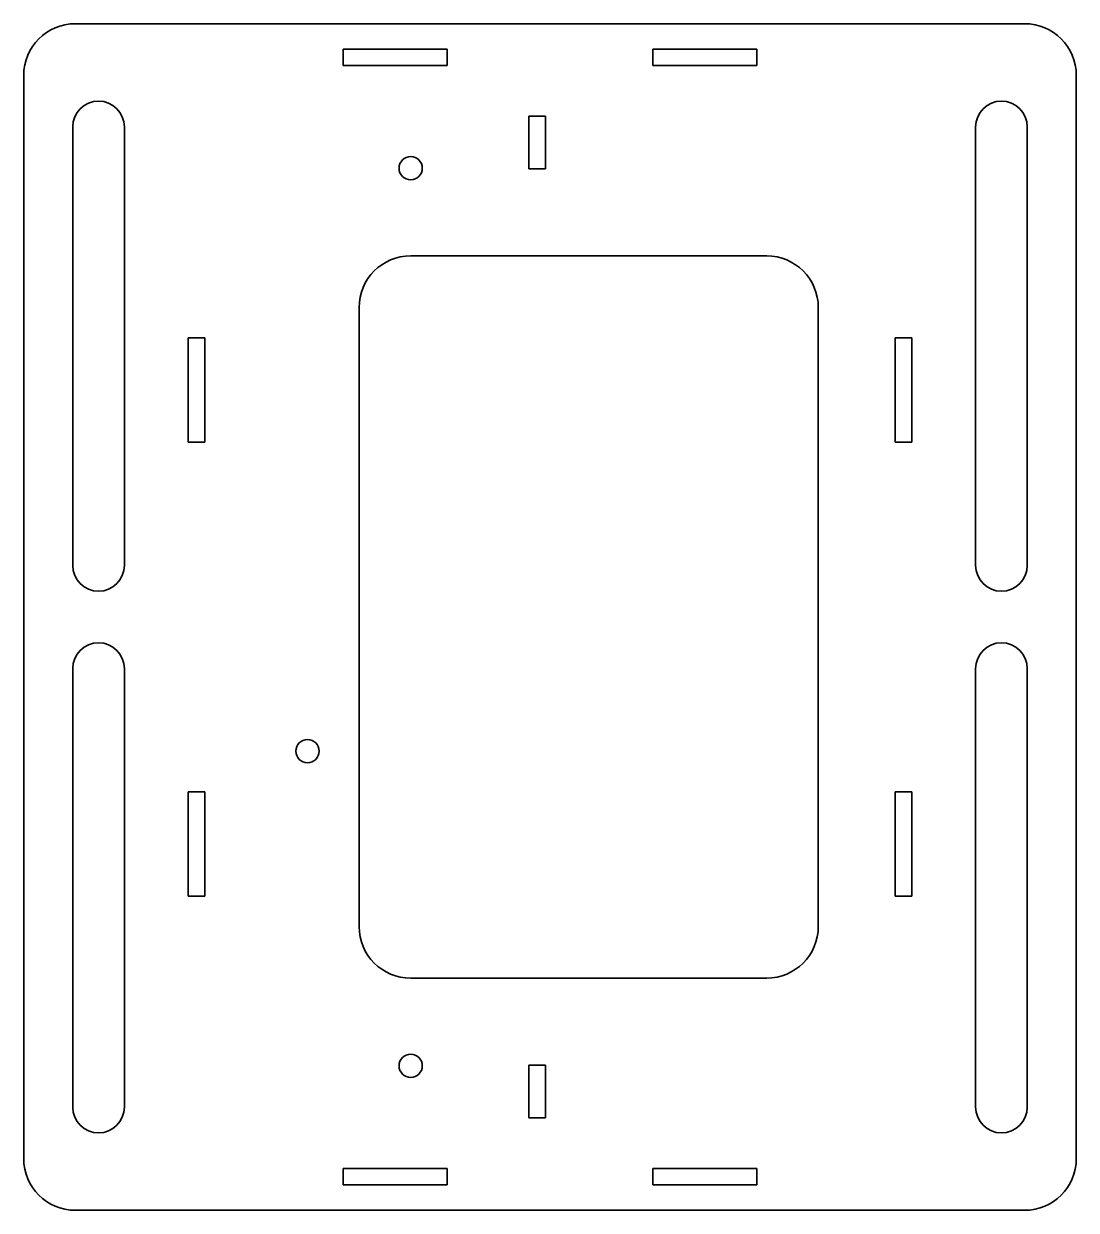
# Model space of a CAD drawing. Header units: inches. Extents: x 0 to 204, y 0 to 230.
import ezdxf

# ---------------------------------------------------------------- set-up
doc = ezdxf.new("R2010")
doc.units = ezdxf.units.IN
doc.header["$MEASUREMENT"] = 0
doc.layers.add('SIMUMAK Visible (ISO)', color=7, linetype='Continuous', lineweight=35)

# ---------------------------------------------------------------- blocks, each defined once
blk = doc.blocks.new('CD-IND-30-BAS-01')
at = {"layer": 'SIMUMAK Visible (ISO)'}
for p, q in [((194, 230), (10, 230)), ((61.9, 221.9), (61.9, 225.1)), ((61.9, 225.1), (82.1, 225.1)), ((82.1, 225.1), (82.1, 221.9)), ((121.9, 221.9), (121.9, 225.1)), ((121.9, 225.1), (142.1, 225.1)), ((142.1, 225.1), (142.1, 221.9)), ((82.1, 221.9), (61.9, 221.9)), ((142.1, 221.9), (121.9, 221.9)), ((0, 10), (0, 220)), ((204, 220), (204, 10)), ((97.9, 201.9), (97.9, 212.1)), ((97.9, 212.1), (101.1, 212.1)), ((101.1, 212.1), (101.1, 201.9)), ((9.5, 125), (9.5, 210)), ((19.5, 210), (19.5, 125)), ((184.5, 125), (184.5, 210)), ((194.5, 210), (194.5, 125)), ((101.1, 201.9), (97.9, 201.9)), ((75, 185), (144, 185)), ((65, 55), (65, 175)), ((154, 175), (154, 55)), ((31.9, 148.9), (31.9, 169.1)), ((31.9, 169.1), (35.1, 169.1)), ((35.1, 169.1), (35.1, 148.9)), ((168.9, 148.9), (168.9, 169.1)), ((168.9, 169.1), (172.1, 169.1)), ((172.1, 169.1), (172.1, 148.9)), ((35.1, 148.9), (31.9, 148.9)), ((172.1, 148.9), (168.9, 148.9)), ((9.5, 20), (9.5, 105)), ((19.5, 105), (19.5, 20)), ((184.5, 20), (184.5, 105)), ((194.5, 105), (194.5, 20)), ((31.9, 81.1), (35.1, 81.1)), ((31.9, 60.9), (31.9, 81.1)), ((35.1, 81.1), (35.1, 60.9)), ((168.9, 60.9), (168.9, 81.1)), ((168.9, 81.1), (172.1, 81.1)), ((172.1, 81.1), (172.1, 60.9)), ((35.1, 60.9), (31.9, 60.9)), ((172.1, 60.9), (168.9, 60.9)), ((144, 45), (75, 45)), ((97.9, 17.9), (97.9, 28.1)), ((97.9, 28.1), (101.1, 28.1)), ((101.1, 28.1), (101.1, 17.9)), ((101.1, 17.9), (97.9, 17.9)), ((61.9, 8.1), (82.1, 8.1)), ((61.9, 4.9), (61.9, 8.1)), ((82.1, 8.1), (82.1, 4.9)), ((121.9, 8.1), (142.1, 8.1)), ((121.9, 4.9), (121.9, 8.1)), ((142.1, 8.1), (142.1, 4.9)), ((82.1, 4.9), (61.9, 4.9)), ((142.1, 4.9), (121.9, 4.9)), ((10, 0), (194, 0))]:
    blk.add_line(p, q, dxfattribs=at)
for centre in [(75, 202), (55, 89), (75, 28)]:
    blk.add_circle(centre, 2.25, dxfattribs=at)
at = {"layer": 'SIMUMAK Visible (ISO)', "extrusion": (0, 0, -1)}
for centre, start, end in [((-10, 220), 0, 90), ((-194, 220), 90, 180), ((-10, 10), 270, 0), ((-194, 10), 180, 270)]:
    blk.add_arc(centre, 10, start, end, dxfattribs=at)
at = {"layer": 'SIMUMAK Visible (ISO)'}
for centre, radius, start, end in [((14.5, 210), 5, 0, 180), ((189.5, 210), 5, 0, 180), ((75, 175), 10, 90, 180), ((144, 175), 10, 0, 90), ((14.5, 125), 5, 180, 0), ((189.5, 125), 5, 180, 0), ((14.5, 105), 5, 0, 180), ((189.5, 105), 5, 0, 180), ((75, 55), 10, 180, 270), ((144, 55), 10, 270, 0), ((14.5, 20), 5, 180, 0), ((189.5, 20), 5, 180, 0)]:
    blk.add_arc(centre, radius, start, end, dxfattribs=at)

msp = doc.modelspace()

# ---------------------------------------------------------------- block references
msp.add_blockref('CD-IND-30-BAS-01', (0, 0))

doc.saveas('drawing.dxf')
